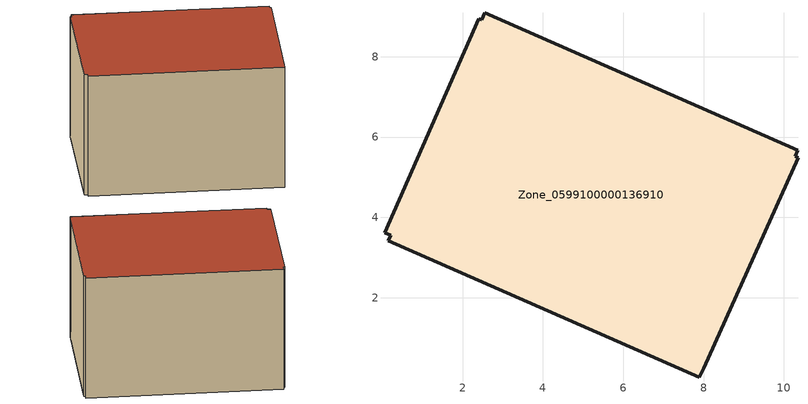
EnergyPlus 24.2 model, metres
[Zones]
Zone_0599100000136910
 floor ground (C_G): 10.35,5.67 10.28,5.52 10.35,5.49 8,0.25 7.9,0.02 0.15,3.42 0.21,3.56 0.06,3.62 2.41,8.95 2.48,8.92 2.56,9.1 z0
 wall outside (C_F): 2.41,8.95 0.06,3.62 0.21,3.56 0.15,3.42 7.9,0.02 8,0.25 10.35,5.49 10.28,5.52 10.35,5.67 2.56,9.1 2.48,8.92 2.41,8.95 z0:5.69
 roof outside (C_R): 10.28,5.52 10.35,5.67 2.56,9.1 2.48,8.92 2.41,8.95 0.06,3.62 0.21,3.56 0.15,3.42 7.9,0.02 8,0.25 10.35,5.49 z5.69
[BUILDING]
Pand.0599100000136910: North Axis=0; Terrain=City; Loads Convergence Tolerance Value=0.04; Temperature Convergence Tolerance Value=0.4; Solar Distribution=FullExterior; Maximum Number of Warmup Days=25; Minimum Number of Warmup Days=1
[Site:Location]
Rotterdam.The.Hague.AP_ZH_NLD Design_Conditions: Latitude=51.96; Longitude=4.45; Time Zone=1; Elevation=-4.5
[SITE:GROUNDTEMPERATURE:BUILDINGSURFACE]
18, 18, 18, 18, 18, 18, 18, 18, 18, 18, 18, 18
[MATERIAL] Thermal Absorptance=0.9; Solar Absorptance=0.7; Visible Absorptance=0.7
Name | Roughness | Thickness | Conductivity | Density | Specific Heat
G.TI.1946-1964 | MediumSmooth | 0.15 | 1 | 540 | 1210
F.TI.1946-1964 | Rough | 0.3 | 0.857143 | 1920 | 840
R.TI.1946-1964 | MediumRough | 0.2 | 0.277778 | 1500 | 1000
[CONSTRUCTION]
C_G: G.TI.1946-1964
C_F: F.TI.1946-1964
C_R: R.TI.1946-1964
[ZONE]
Zone_0599100000136910: Type=1; Multiplier=1; Ceiling Height=Autocalculate; Volume=Autocalculate; Floor Area=autocalculate; Part of Total Floor Area=Yes
[ZONEINFILTRATION:DESIGNFLOWRATE]
Infil_Zone_0599100000136910: Zone or ZoneList or Space or SpaceList=Zone_0599100000136910; Schedule=AlwaysOn; Design Flow Rate Calculation Method=Flow/Area; Flow Rate per Floor Area=0.003; Constant Term Coefficient=1; Temperature Term Coefficient=0; Velocity Term Coefficient=0; Velocity Squared Term Coefficient=0
[HVACTEMPLATE:ZONE:IDEALLOADSAIRSYSTEM]
Zone_0599100000136910: Maximum Heating Supply Air Temperature=50; Minimum Cooling Supply Air Temperature=13; Maximum Heating Supply Air Humidity Ratio=0.0156; Minimum Cooling Supply Air Humidity Ratio=0.0077; Heating Limit=NoLimit; Cooling Limit=NoLimit; Dehumidification Control Type=ConstantSensibleHeatRatio; Cooling Sensible Heat Ratio=0.7; Dehumidification Setpoint=60; Humidification Control Type=None; Humidification Setpoint=30; Outdoor Air Method=None; Outdoor Air Flow Rate per Person=0.00944; Outdoor Air Flow Rate per Zone Floor Area=0; Outdoor Air Flow Rate per Zone=0; Demand Controlled Ventilation Type=None; Outdoor Air Economizer Type=NoEconomizer; Heat Recovery Type=None; Sensible Heat Recovery Effectiveness=0.7; Latent Heat Recovery Effectiveness=0.65
[ZONECONTROL:THERMOSTAT]
ThermostatControl_Zone_0599100000136910: Zone or ZoneList=Zone_0599100000136910; Control Type Schedule=DualSetpointControlType; Control 1=Thermostat_Zone_0599100000136910; Temperature Difference Between Cutout And Setpoint=0
[THERMOSTATSETPOINT:DUALSETPOINT]
Thermostat_Zone_0599100000136910: Heating Setpoint Temperature Schedule=HeatingSetpoint_Zone_0599100000136910; Cooling Setpoint Temperature Schedule=CoolingSetpoint_Zone_0599100000136910
[SCHEDULE:COMPACT]
HeatingSetpoint_Zone_0599100000136910: Through: 12/31, For: AllDays, Until: 24:00, 21
CoolingSetpoint_Zone_0599100000136910: Through: 12/31, For: AllDays, Until: 24:00, 24
DualSetpointControlType: Through: 12/31, For: AllDays, Until: 24:00, 4
AlwaysOn: Through: 12/31, For: AllDays, Until: 24:00, 1
